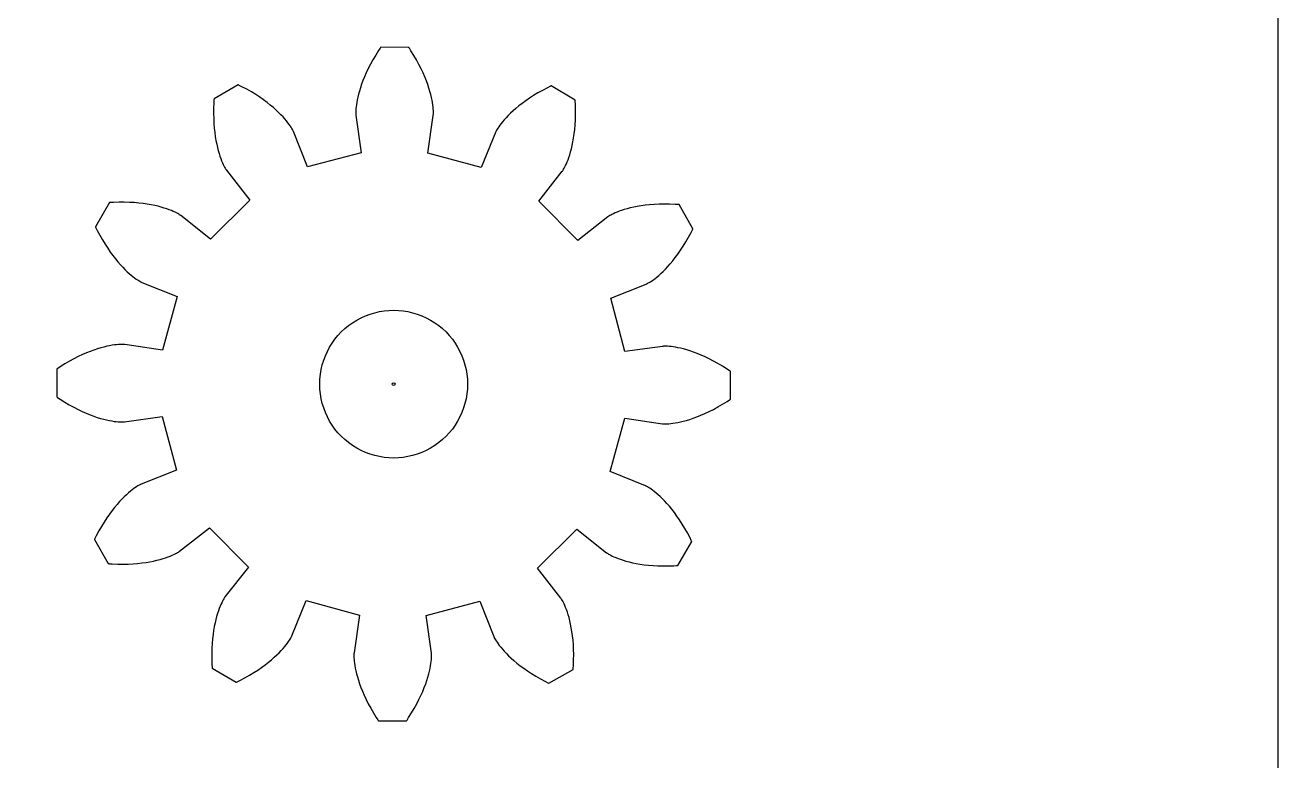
# Model space of a CAD drawing. Extents: x -2 to 209, y 10 to 300.
# Drawn here: x 123.1 to 209.2, y 110.2 to 160.7 of the extents above; entities that cross this region are included whole.
import ezdxf

# ---------------------------------------------------------------- set-up
doc = ezdxf.new("R2010")
doc.units = 0
doc.layers.add('snijden', color=7, linetype='CONTINUOUS')

msp = doc.modelspace()

# ---------------------------------------------------------------- linework, layer by layer
at = {"layer": 'snijden', "color": 7}
msp.add_lwpolyline([(-1.699724, 300.479777), (209.150286, 300.479777), (209.150286, 9.629767), (-1.699724, 9.629767), (-1.699724, 300.479777)], close=True, dxfattribs=at)
at = {"layer": 'snijden', "color": 1}
msp.add_lwpolyline([(138.468386, 123.467493), (136.848086, 121.422038), (136.837486, 121.408338), (136.818086, 121.381498), (136.791486, 121.340258), (136.757686, 121.285198), (136.717686, 121.215268), (136.672086, 121.130528), (136.622086, 121.030365), (136.568286, 120.914348), (136.511686, 120.782477), (136.453186, 120.634228), (136.393786, 120.469508), (136.333986, 120.288205), (136.275286, 120.090008), (136.218186, 119.874969), (136.163686, 119.643019), (136.112886, 119.394164), (136.066586, 119.128412), (136.025686, 118.845678), (135.991386, 118.546284), (135.964386, 118.230311), (135.945786, 117.8979), (135.936786, 117.549408), (135.937526, 117.184954), (135.949526, 116.804854), (135.959826, 116.609045), (135.962826, 116.559465), (135.964826, 116.534695), (135.964826, 116.531695), (135.965136, 116.531446), (137.622446, 115.566956), (137.622836, 115.566813), (137.625836, 115.568413), (137.648336, 115.579083), (137.693036, 115.600903), (137.868316, 115.688543), (138.204656, 115.86598), (138.521916, 116.045355), (138.820426, 116.225753), (139.100106, 116.406211), (139.361606, 116.585718), (139.604876, 116.76346), (139.830526, 116.938619), (140.038746, 117.110033), (140.230006, 117.277331), (140.404726, 117.439168), (140.563536, 117.595042), (140.706706, 117.744062), (140.834956, 117.885503), (140.949086, 118.018341), (141.049086, 118.142512), (141.135486, 118.257187), (141.209786, 118.361223), (141.272186, 118.454223), (141.323486, 118.535623), (141.364386, 118.604873), (141.395686, 118.661603), (141.417986, 118.704993), (141.432186, 118.735083), (141.439186, 118.750873), (142.417216, 121.170084), (146.089576, 120.172506), (145.709166, 117.590938), (145.707166, 117.573628), (145.704166, 117.540558), (145.701166, 117.491728), (145.699166, 117.427098), (145.699406, 117.346578), (145.702406, 117.250288), (145.709406, 117.138426), (145.720806, 117.011212), (145.737806, 116.868636), (145.761306, 116.710985), (145.792006, 116.538639), (145.831106, 116.351718), (145.879106, 116.150673), (145.937106, 115.935918), (146.006006, 115.707821), (146.086406, 115.466934), (146.179206, 115.213539), (146.285286, 114.948418), (146.405206, 114.671995), (146.539856, 114.384753), (146.689956, 114.087629), (146.856026, 113.78106), (147.038926, 113.465889), (147.239236, 113.142668), (147.346076, 112.978209), (147.373576, 112.936839), (147.387376, 112.916109), (147.389376, 112.913509), (147.389856, 112.913467), (149.307386, 112.906867), (149.307756, 112.906912), (149.309756, 112.909612), (149.323656, 112.930172), (149.351456, 112.971282), (149.459526, 113.134943), (149.662066, 113.456675), (149.847046, 113.77071), (150.015406, 114.076141), (150.167446, 114.372232), (150.304016, 114.658463), (150.425816, 114.93411), (150.533646, 115.198555), (150.628146, 115.451233), (150.710246, 115.691691), (150.780646, 115.919303), (150.840346, 116.133647), (150.889846, 116.33429), (150.930146, 116.520909), (150.962046, 116.69311), (150.986646, 116.850506), (151.004646, 116.993024), (151.016846, 117.120268), (151.024846, 117.231986), (151.028846, 117.328196), (151.029576, 117.408616), (151.028576, 117.473376), (151.026576, 117.522236), (151.023576, 117.555296), (151.021576, 117.572486), (150.658956, 120.156681), (154.338186, 121.128932), (155.299456, 118.703062), (155.306456, 118.687102), (155.320456, 118.657072), (155.342556, 118.613422), (155.373456, 118.556562), (155.413856, 118.487072), (155.464556, 118.405262), (155.526356, 118.311762), (155.599856, 118.207277), (155.685856, 118.092383), (155.784956, 117.967611), (155.897876, 117.83361), (156.025116, 117.691298), (156.167206, 117.541284), (156.324886, 117.384315), (156.498636, 117.221228), (156.688756, 117.052799), (156.895846, 116.879817), (157.120116, 116.703174), (157.362226, 116.523704), (157.622456, 116.342375), (157.900976, 116.160057), (158.198136, 115.977649), (158.514156, 115.796006), (158.849246, 115.616301), (159.023986, 115.527331), (159.068386, 115.505291), (159.090686, 115.494231), (159.093686, 115.492831), (159.094046, 115.493056), (160.757976, 116.446095), (160.758326, 116.446327), (160.758526, 116.449627), (160.760526, 116.474377), (160.763526, 116.523947), (160.775126, 116.719657), (160.789726, 117.099638), (160.792726, 117.464088), (160.785726, 117.812642), (160.769326, 118.14524), (160.744526, 118.461416), (160.712326, 118.76101), (160.673526, 119.043912), (160.629026, 119.310057), (160.579926, 119.559277), (160.527126, 119.7916), (160.471426, 120.007009), (160.413926, 120.205452), (160.355526, 120.38721), (160.297126, 120.552308), (160.239726, 120.700936), (160.184026, 120.833287), (160.131126, 120.949658), (160.081726, 121.050243), (160.036926, 121.135383), (159.997226, 121.205443), (159.963826, 121.260923), (159.937426, 121.301903), (159.918526, 121.329293), (159.908326, 121.343323), (158.302156, 123.399919), (161.002276, 126.081575), (163.047726, 124.461273), (163.061726, 124.451053), (163.088826, 124.432113), (163.129926, 124.405283), (163.184926, 124.371483), (163.254826, 124.331473), (163.339626, 124.285893), (163.439776, 124.235923), (163.555816, 124.182143), (163.687726, 124.125583), (163.835966, 124.067063), (164.000686, 124.007633), (164.182016, 123.947863), (164.380196, 123.889103), (164.595216, 123.832023), (164.827166, 123.777563), (165.076026, 123.726753), (165.341776, 123.680453), (165.624506, 123.639603), (165.923906, 123.605303), (166.239876, 123.578283), (166.572286, 123.559673), (166.920786, 123.550273), (167.285236, 123.551012), (167.665326, 123.562982), (167.861146, 123.573262), (167.910646, 123.576362), (167.935346, 123.578062), (167.938346, 123.578411), (167.938596, 123.578717), (168.903086, 125.236027), (168.903226, 125.23642), (168.902226, 125.23932), (168.891426, 125.26167), (168.869526, 125.30633), (168.781926, 125.481587), (168.604476, 125.817923), (168.425106, 126.135191), (168.244716, 126.433697), (168.064236, 126.713364), (167.884746, 126.974876), (167.706986, 127.218129), (167.531836, 127.443787), (167.360406, 127.651985), (167.193106, 127.843246), (167.031296, 128.018008), (166.875396, 128.176773), (166.726386, 128.319959), (166.584946, 128.4482), (166.451776, 128.561964), (166.327676, 128.662016), (166.213256, 128.748746), (166.109246, 128.823036), (166.016246, 128.885426), (165.934846, 128.936746), (165.865546, 128.977616), (165.808846, 129.008866), (165.765446, 129.031226), (165.735446, 129.045506), (165.719546, 129.052506), (163.300336, 130.030526), (164.297916, 133.702887), (166.879476, 133.322472), (166.896676, 133.320472), (166.929776, 133.317672), (166.978576, 133.314972), (167.043176, 133.313272), (167.123676, 133.313488), (167.219976, 133.316488), (167.331836, 133.323188), (167.459056, 133.334638), (167.601666, 133.351618), (167.759316, 133.375088), (167.931676, 133.405808), (168.118586, 133.444908), (168.319626, 133.492898), (168.534386, 133.550948), (168.762486, 133.619868), (169.003376, 133.700258), (169.256756, 133.793028), (169.521886, 133.899111), (169.798306, 134.019036), (170.085556, 134.153672), (170.382676, 134.303774), (170.689246, 134.469852), (171.004416, 134.652751), (171.327636, 134.853062), (171.492066, 134.959927), (171.533466, 134.987407), (171.554466, 135.000937), (171.556466, 135.002637), (171.556506, 135.003111), (171.563506, 136.92064), (171.563456, 136.921014), (171.560456, 136.922714), (171.539956, 136.936584), (171.498756, 136.964324), (171.335086, 137.072381), (171.013356, 137.274917), (170.699316, 137.459895), (170.393886, 137.628258), (170.097786, 137.780283), (169.811586, 137.916881), (169.535946, 138.038695), (169.271516, 138.146557), (169.018816, 138.241077), (168.778386, 138.323187), (168.550796, 138.393597), (168.336426, 138.453207), (168.135756, 138.502637), (167.949136, 138.542957), (167.776966, 138.574877), (167.619576, 138.599467), (167.477076, 138.617507), (167.349856, 138.629687), (167.238166, 138.637287), (167.141966, 138.640887), (167.061566, 138.641646), (166.996766, 138.640446), (166.947866, 138.638046), (166.914766, 138.635546), (166.897566, 138.633646), (164.313366, 138.271024), (163.341126, 141.950265), (165.766986, 142.91153), (165.782586, 142.91883), (165.812586, 142.93289), (165.856286, 142.95497), (165.913186, 142.98584), (165.982686, 143.02632), (166.064486, 143.07697), (166.157986, 143.13878), (166.262446, 143.21231), (166.377356, 143.29832), (166.502096, 143.39747), (166.636126, 143.510359), (166.778416, 143.637632), (166.928426, 143.779724), (167.085366, 143.937416), (167.248376, 144.111236), (167.416506, 144.301612), (167.589716, 144.508507), (167.766366, 144.732775), (167.945826, 144.974906), (168.127126, 145.235158), (168.309446, 145.513665), (168.491846, 145.81085), (168.673496, 146.126847), (168.853206, 146.461941), (168.942206, 146.636694), (168.964306, 146.681144), (168.975606, 146.703254), (168.976606, 146.706054), (168.976386, 146.706403), (168.023346, 148.370341), (168.023106, 148.370696), (168.020106, 148.371305), (167.995306, 148.373005), (167.945706, 148.376505), (167.749996, 148.388085), (167.370006, 148.402685), (167.005566, 148.405985), (166.657006, 148.398885), (166.324406, 148.382535), (166.008236, 148.357735), (165.708646, 148.325525), (165.425736, 148.286695), (165.159586, 148.242175), (164.910366, 148.193025), (164.678046, 148.140275), (164.462636, 148.084595), (164.264196, 148.027115), (164.082426, 147.968745), (163.917316, 147.910345), (163.768686, 147.852905), (163.636316, 147.797265), (163.519936, 147.744315), (163.419346, 147.694895), (163.334146, 147.650115), (163.264046, 147.610465), (163.208546, 147.577125), (163.167546, 147.550695), (163.140446, 147.531675), (163.126346, 147.521575), (161.069756, 145.915401), (158.388096, 148.615511), (160.008396, 150.660966), (160.018996, 150.674666), (160.038396, 150.701506), (160.064996, 150.742746), (160.098796, 150.797806), (160.138796, 150.867736), (160.184396, 150.952476), (160.234396, 151.052639), (160.288196, 151.168656), (160.344796, 151.300527), (160.403296, 151.448776), (160.462696, 151.613496), (160.522496, 151.794799), (160.581196, 151.992996), (160.638296, 152.208035), (160.692796, 152.439986), (160.743596, 152.688841), (160.789896, 152.954592), (160.830796, 153.237326), (160.865096, 153.53672), (160.892096, 153.852693), (160.910696, 154.185104), (160.919696, 154.533596), (160.918956, 154.89805), (160.906956, 155.27815), (160.896656, 155.473959), (160.893656, 155.523539), (160.891656, 155.548309), (160.891656, 155.551309), (160.891346, 155.551558), (159.234036, 156.516048), (159.233646, 156.516191), (159.230646, 156.514591), (159.208146, 156.503921), (159.163446, 156.482101), (158.988166, 156.394461), (158.651826, 156.217024), (158.334566, 156.037649), (158.036056, 155.857251), (157.756376, 155.676793), (157.494876, 155.497286), (157.251606, 155.319544), (157.025956, 155.144385), (156.817736, 154.972971), (156.626476, 154.805673), (156.451756, 154.643836), (156.292946, 154.487962), (156.149776, 154.338942), (156.021526, 154.197501), (155.907396, 154.064663), (155.807396, 153.940492), (155.720996, 153.825817), (155.646696, 153.721781), (155.584296, 153.628781), (155.532996, 153.547381), (155.492096, 153.478131), (155.460796, 153.421401), (155.438496, 153.378011), (155.424296, 153.347921), (155.417296, 153.332131), (154.439266, 150.91292), (150.766906, 151.910498), (151.147316, 154.492066), (151.149316, 154.509376), (151.152316, 154.542446), (151.155316, 154.591276), (151.157316, 154.655906), (151.157076, 154.736426), (151.154076, 154.832706), (151.147076, 154.944568), (151.135676, 155.071782), (151.118676, 155.214358), (151.095176, 155.372009), (151.064476, 155.544355), (151.025376, 155.731276), (150.977376, 155.932321), (150.919376, 156.147076), (150.850476, 156.375173), (150.770076, 156.61606), (150.677276, 156.869455), (150.571196, 157.134576), (150.451276, 157.410999), (150.316626, 157.698241), (150.166526, 157.995365), (150.000456, 158.301934), (149.817556, 158.617105), (149.617246, 158.940326), (149.510406, 159.104785), (149.482906, 159.146155), (149.469106, 159.166885), (149.467106, 159.169485), (149.466626, 159.169527), (147.549096, 159.176127), (147.548726, 159.176082), (147.546726, 159.173382), (147.532826, 159.152822), (147.505026, 159.111712), (147.396956, 158.948051), (147.194416, 158.626319), (147.009436, 158.312284), (146.841076, 158.006853), (146.689036, 157.710762), (146.552466, 157.424531), (146.430666, 157.148884), (146.322836, 156.884439), (146.228336, 156.631761), (146.146236, 156.391303), (146.075836, 156.163691), (146.016136, 155.949347), (145.966636, 155.748704), (145.926336, 155.562085), (145.894436, 155.389884), (145.869836, 155.232488), (145.851836, 155.08997), (145.839736, 154.962726), (145.831736, 154.851008), (145.827736, 154.754798), (145.827006, 154.674378), (145.828006, 154.609618), (145.830006, 154.560758), (145.833006, 154.527698), (145.835006, 154.510518), (146.197626, 151.926323), (142.518386, 150.954073), (141.557116, 153.379943), (141.550116, 153.395903), (141.536116, 153.425933), (141.514016, 153.469583), (141.483116, 153.526443), (141.442716, 153.595933), (141.392016, 153.677743), (141.330216, 153.771243), (141.256716, 153.875728), (141.170716, 153.990622), (141.071616, 154.115394), (140.958706, 154.249395), (140.831456, 154.391707), (140.689376, 154.541729), (140.531696, 154.698697), (140.357946, 154.861785), (140.167826, 155.030213), (139.960736, 155.203196), (139.736466, 155.379839), (139.494356, 155.559309), (139.234126, 155.740638), (138.955606, 155.922955), (138.658446, 156.105364), (138.342426, 156.287007), (138.007336, 156.466712), (137.832596, 156.555682), (137.788196, 156.577722), (137.765896, 156.588782), (137.762896, 156.590182), (137.762536, 156.589957), (136.098606, 155.636917), (136.098256, 155.636686), (136.098056, 155.633386), (136.096056, 155.608636), (136.093056, 155.559066), (136.081456, 155.363356), (136.066856, 154.983374), (136.063856, 154.618925), (136.070856, 154.270371), (136.087156, 153.937773), (136.111956, 153.621597), (136.144156, 153.322003), (136.182956, 153.0391), (136.227456, 152.772957), (136.276556, 152.523737), (136.329356, 152.291412), (136.385056, 152.076003), (136.442556, 151.877561), (136.500956, 151.695802), (136.559356, 151.530705), (136.616756, 151.382077), (136.672456, 151.249726), (136.725456, 151.133354), (136.774856, 151.03277), (136.819656, 150.94763), (136.859356, 150.87757), (136.892756, 150.82209), (136.919156, 150.78111), (136.938056, 150.75372), (136.948256, 150.73969), (138.554426, 148.683093), (135.854306, 146.001438), (133.808856, 147.621739), (133.794856, 147.632029), (133.767756, 147.650969), (133.726656, 147.677799), (133.671656, 147.711599), (133.601756, 147.751609), (133.516956, 147.797189), (133.416806, 147.847159), (133.300756, 147.900939), (133.168856, 147.957499), (133.020616, 148.016019), (132.855896, 148.075449), (132.674556, 148.135219), (132.476376, 148.193979), (132.261356, 148.251059), (132.029406, 148.305519), (131.780556, 148.356329), (131.514806, 148.402629), (131.232066, 148.443479), (130.932676, 148.477779), (130.616706, 148.504799), (130.284286, 148.523399), (129.935796, 148.532799), (129.571346, 148.532059), (129.191246, 148.520089), (128.995426, 148.509809), (128.945926, 148.506709), (128.921126, 148.505009), (128.918126, 148.50466), (128.917866, 148.504354), (127.953376, 146.847044), (127.953236, 146.846651), (127.954236, 146.843751), (127.965036, 146.821401), (127.986936, 146.776741), (128.074636, 146.601484), (128.252076, 146.265148), (128.431446, 145.94788), (128.611846, 145.649375), (128.792316, 145.369707), (128.971816, 145.108195), (129.149566, 144.864942), (129.324716, 144.639284), (129.496156, 144.431086), (129.663456, 144.239825), (129.825256, 144.065063), (129.981156, 143.906298), (130.130176, 143.763113), (130.271616, 143.634871), (130.404786, 143.521107), (130.528886, 143.421055), (130.643296, 143.334325), (130.747306, 143.260035), (130.840306, 143.197645), (130.921706, 143.146325), (130.991006, 143.105455), (131.047706, 143.074205), (131.091106, 143.051845), (131.121106, 143.037565), (131.137006, 143.030565), (133.556216, 142.052545), (132.558636, 138.380184), (129.977066, 138.760599), (129.959866, 138.762599), (129.926766, 138.765399), (129.877966, 138.768099), (129.813366, 138.769799), (129.732866, 138.769583), (129.636566, 138.766583), (129.524706, 138.759883), (129.397496, 138.748433), (129.254876, 138.731453), (129.097226, 138.707983), (128.924876, 138.677263), (128.737966, 138.638163), (128.536916, 138.590173), (128.322156, 138.532113), (128.094066, 138.463193), (127.853176, 138.382803), (127.599786, 138.290033), (127.334656, 138.18395), (127.058236, 138.064026), (126.770996, 137.929389), (126.473866, 137.779287), (126.167296, 137.613209), (125.852136, 137.43031), (125.528916, 137.229999), (125.364476, 137.123135), (125.323076, 137.095655), (125.302076, 137.082125), (125.300076, 137.080425), (125.300036, 137.07995), (125.293036, 135.162421), (125.293076, 135.162047), (125.296076, 135.160347), (125.316576, 135.146477), (125.357776, 135.118737), (125.521456, 135.01068), (125.843176, 134.808144), (126.157226, 134.623166), (126.462656, 134.454803), (126.758756, 134.302779), (127.044956, 134.166188), (127.320606, 134.044374), (127.585026, 133.936512), (127.837716, 133.841982), (128.078156, 133.759872), (128.305736, 133.689462), (128.520106, 133.629852), (128.720776, 133.580422), (128.907396, 133.540092), (129.079566, 133.508182), (129.236946, 133.483592), (129.379456, 133.465552), (129.506676, 133.453372), (129.618366, 133.445772), (129.714566, 133.442172), (129.794966, 133.441413), (129.859766, 133.442613), (129.908666, 133.445013), (129.941766, 133.447513), (129.958966, 133.449413), (132.543156, 133.812034), (133.515406, 130.132794), (131.089546, 129.171528), (131.073946, 129.164228), (131.043946, 129.150168), (131.000246, 129.128088), (130.943346, 129.097218), (130.873846, 129.056738), (130.792046, 129.006088), (130.698546, 128.944278), (130.594086, 128.870748), (130.479176, 128.784738), (130.354436, 128.685588), (130.220406, 128.572699), (130.078116, 128.445426), (129.928106, 128.303335), (129.771166, 128.145642), (129.608156, 127.971823), (129.440026, 127.781447), (129.266816, 127.574552), (129.090166, 127.350284), (128.910706, 127.108152), (128.729406, 126.8479), (128.547086, 126.569394), (128.364686, 126.272208), (128.183036, 125.956212), (128.003326, 125.621117), (127.914326, 125.446365), (127.892226, 125.401915), (127.880926, 125.379805), (127.879926, 125.377005), (127.880156, 125.376657), (128.833196, 123.712719), (128.833426, 123.712364), (128.836426, 123.711754), (128.861126, 123.710054), (128.910726, 123.706554), (129.106436, 123.694974), (129.486416, 123.680374), (129.850866, 123.677074), (130.199426, 123.684174), (130.532026, 123.700524), (130.848196, 123.725324), (131.147786, 123.757534), (131.430696, 123.796364), (131.696836, 123.840884), (131.946056, 123.890034), (132.178386, 123.942784), (132.393796, 123.998464), (132.592236, 124.055944), (132.774006, 124.114304), (132.939106, 124.172704), (133.087746, 124.230144), (133.220116, 124.285784), (133.336496, 124.338734), (133.437086, 124.388154), (133.522286, 124.432924), (133.592386, 124.472574), (133.647886, 124.505914), (133.688886, 124.532344), (133.715986, 124.551364), (133.730086, 124.561464), (135.786676, 126.167639), (138.468386, 123.467493)], close=True, dxfattribs=at)
at = {"layer": 'snijden', "color": 7}
for points in [[(145.891206, 140.436469), (147.461417, 141.34303), (149.395996, 141.34303), (150.966206, 140.436469)], [(143.353706, 136.04139), (143.353706, 137.854513), (144.320996, 139.529907), (145.891206, 140.436469)], [(150.966206, 140.436469), (152.536416, 139.529907), (153.503706, 137.854513), (153.503706, 136.04139)], [(145.891206, 131.646311), (144.320996, 132.552873), (143.353706, 134.228267), (143.353706, 136.04139)], [(148.332121, 136.041497), (148.332121, 136.094602), (148.375171, 136.137652), (148.428276, 136.137652)], [(148.380198, 135.958224), (148.350448, 135.9754), (148.332121, 136.007144), (148.332121, 136.041497)], [(148.476354, 135.958224), (148.446603, 135.941047), (148.409949, 135.941047), (148.380198, 135.958224)], [(148.428276, 136.137652), (148.481381, 136.137652), (148.524431, 136.094602), (148.524431, 136.041497)], [(148.524431, 136.041497), (148.524431, 136.007144), (148.506104, 135.9754), (148.476354, 135.958224)], [(153.503706, 136.04139), (153.503706, 134.228267), (152.536416, 132.552873), (150.966206, 131.646311)], [(150.966206, 131.646311), (149.395996, 130.73975), (147.461417, 130.73975), (145.891206, 131.646311)]]:
    msp.add_open_spline(points, degree=3, dxfattribs=at)

doc.saveas('drawing.dxf')
